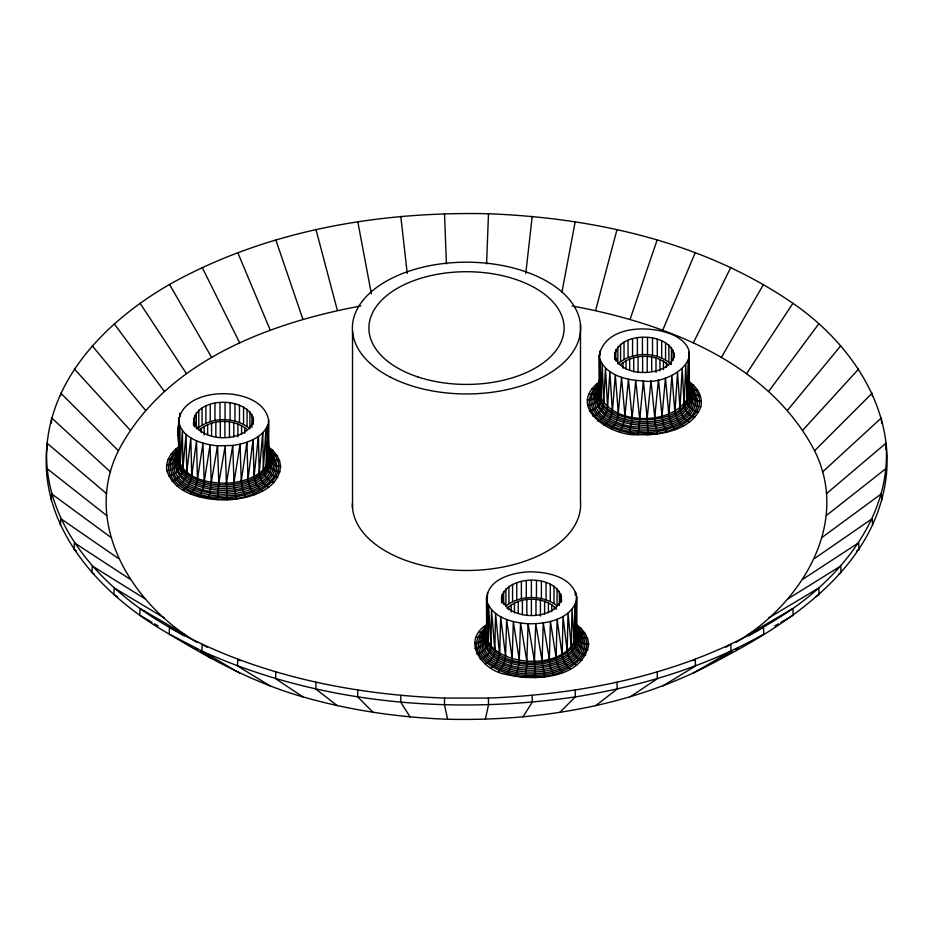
<?xml version="1.0" encoding="UTF-8"?>
<svg xmlns="http://www.w3.org/2000/svg" width="933" height="933" viewBox="0 0 933 933"><rect width="100%" height="100%" fill="white"/><g stroke="black" fill="none" stroke-linecap="round" stroke-linejoin="round"><path stroke-width="1.4" d="M197.26 642.487C133.092 605.039 81.719 524.474 118.409 450.767C164.779 362.086 267.771 323.273 360.814 305.977M178.693 424.632C173.841 436.644 189.189 468.389 166.832 470.524C165.269 461.1 171.019 452.097 178.588 446.954M178.704 421.821C181.55 384.641 262.814 384.548 268.611 420.177L268.599 456.669C268.681 462.721 275.06 466.547 280.611 466.337C278.291 491.166 248.038 498.84 227.197 499.901C204.922 500.17 174.634 494.747 166.832 470.524M106.63 493.72L47.058 443.222C40.469 524.264 103.75 590.169 169.503 627.384C253.1 674.407 349.339 694.525 444.516 698.071L444.493 704.835L447.642 719.25C541.758 721.337 638.44 704.986 721.314 658.593C794.589 620.282 876.565 564.687 886.35 475.142C893.313 405.039 848.622 341.455 792.91 303.307C704.065 242.125 594.927 217.914 488.484 213.75C378.786 211.313 266.103 230.369 169.503 284.448C108.974 319.354 50.883 376.011 46.65 449.729C40.049 530.865 103.388 596.828 169.211 634.078C211.406 659.654 255.152 683.399 302.898 696.858C349.98 710.375 398.718 717.489 447.642 719.25M474.862 648.353C480.53 648.085 486.653 643.91 486.804 637.81L486.956 601.319C485.16 579.055 513.721 571.859 531.274 571.824C548.359 572.127 572.291 577.107 576.582 596.537L576.629 634.51C576.711 640.563 583.078 644.388 588.641 644.167C582.927 678.944 534.201 681.23 506.992 674.594C482.664 671.398 459.806 640.621 487.597 624.06M588.023 649.741C582.32 649.31 576.302 645.018 576.139 638.907L576.582 596.537L576.139 616.13M180.034 416.071L180.057 413.261L180.232 416.071M178.844 421.809L178.716 417.611C177.981 437.111 201.691 444.481 217.529 445.764L218.8 483.084L217.529 499.785M400.793 695.423L400.735 702.176L410.123 716.976M476.693 653.846C482.419 652.902 488.052 648.26 488.251 642.149L486.956 601.319C492.636 617.821 512.52 622.696 528.09 623.757L526.678 666.127L525.547 677.626M587.603 405.423C595.137 405.33 601.563 398.076 599.383 390.472L599.301 355.45C605.342 324.159 653.788 324.427 676.192 336.51C711.168 357.246 667.725 385.516 643.385 380.897L638.289 434.696C611.768 436.982 565.2 407.266 599.359 381.865M535.227 677.743L534.457 661.019L528.09 623.757C545.805 624.095 569.713 619.979 576.314 600.945L576.629 634.51C570.028 669.124 504.555 668.634 488.251 642.149L488.612 605.622L490.945 646.277C490.723 652.33 485.743 657.427 480.11 659.071M585.784 655.176C580.069 654.068 574.576 649.298 574.378 643.199L574.751 605.272L576.139 638.907M599.499 379.218C599.079 389.493 597.505 402.041 607.441 408.736C616.585 415.815 628.189 418.754 639.548 419.617C658.29 420.596 688.659 414.987 689.37 391.58L689.125 352.149L689.02 359.158M599.744 355.275L599.791 351.053L599.872 355.263M589.434 410.917C595.161 409.972 600.794 405.33 600.992 399.219L600.106 359.835L599.301 355.45L599.546 394.892C612.153 426.323 674.921 426.206 688.892 395.977L689.289 356.558L689.37 391.58C686.618 399.137 693.347 406.508 700.765 406.811C703.26 396.84 697.091 387.102 689.079 381.62M193.667 418.404C196.501 443.863 247.863 443.898 253.601 420.118C248.178 394.904 190.694 396.105 193.632 425.635M279.993 471.911C274.302 471.468 268.284 467.188 268.121 461.077L268.611 420.177L266.348 465.369C266.558 471.468 272.039 476.227 277.754 477.346M357.794 690.14L357.689 696.904L373.235 712.439M490.945 646.277L491.516 609.704L494.817 650.079C494.583 656.051 490.396 661.509 485.008 663.888M581.982 660.319C576.396 658.488 571.602 653.298 571.381 647.257L571.952 609.377L574.378 643.199M599.546 394.892L600.106 359.835C607.336 375.987 627.338 380.302 643.385 380.897L647.199 418.089L647.969 434.813C667.841 433.612 693.067 427.629 700.765 406.811M488.251 642.149L486.804 637.81L486.641 633.402L487.493 592.525M494.817 650.079L495.563 613.447L499.633 655.048L496.239 663.41L491.248 668.156M576.734 665.019C571.439 662.442 567.474 656.914 567.229 650.966L567.999 613.144L571.381 647.257M315.984 682.291L315.832 689.044L337.361 705.71M570.191 669.124L564.442 662.64L562.167 655.806L562.996 616.48L567.229 650.966M198.974 496.753L202.018 491.201L203.581 485.825L210.077 444.808L211.255 483.865L209.948 492.927L208.024 498.723M499.738 653.45L500.659 616.736L505.581 656.296L503.552 664.891L498.642 671.76M526.818 660.926L520.556 623.046L519.156 663.445L516.042 676.565M639.56 417.996L635.781 380.431L631.711 422.334L628.795 433.635M275.818 671.97L275.632 678.711L302.898 696.858M698.525 412.246C692.811 411.138 687.329 406.38 687.12 400.269L688.157 360.919L688.892 395.977M505.581 656.296L506.631 619.477L512.17 658.523L510.654 667.293L506.992 674.594M562.529 672.541L557.922 665.556L556.103 658.511L557.083 619.279L562.063 654.208M512.17 658.523L513.325 621.6L519.319 660.086M553.992 675.165L550.657 667.783L549.327 660.587L550.435 621.448L556.021 656.914M544.79 676.915L542.05 661.975L543.251 622.952L549.269 658.978M268.238 431.291C267.561 445.146 273.486 463.969 259.211 473.124C249.694 479.889 237.938 482.606 226.439 483.177C208.852 483.387 184.932 479.107 178.774 459.981L179.894 426.369L180.232 464.307C180.034 470.419 174.389 475.06 168.675 476.005M534.457 661.019L535.729 623.722L542.015 660.366M600.992 399.219L602.193 364.08L603.698 403.348C603.464 409.4 598.496 414.497 592.852 416.141M486.594 263.887L488.484 213.75M632.061 417.156L628.434 379.23L624.667 418.929L622.778 426.113L619.734 431.664M694.723 417.389C689.137 415.558 684.344 410.368 684.122 404.327L685.767 365.106L687.12 400.269M603.698 403.348L605.482 368.069L607.558 407.15C607.325 413.121 603.138 418.579 597.75 420.958M183.218 490.326L188.221 485.568L191.3 478.886L196.525 440.796L197.469 480.063L195.522 487.049L190.624 493.93M575.404 594.974L575.556 592.175L575.579 594.986M624.912 415.593L621.541 377.329L617.984 416.678L615.465 423.629L611.395 428.83M689.487 422.089C684.181 419.512 680.215 413.984 679.982 408.036L682.186 369.001L684.122 404.327M60.4 525.267L60.797 518.678L118.409 558.459M561.584 596.968C557.433 621.728 506.153 621.74 501.581 597.213C508.135 573.573 561.258 573.982 561.584 601.26M51.327 423.174L51.653 417.972L110.572 472.063M51.245 500.415L51.653 493.849L110.572 537.163M60.645 395.732L60.797 393.155L118.409 450.767M46.65 475.142L47.058 468.599L106.63 515.506M180.232 464.307L182.39 430.533L182.926 468.436C182.705 474.5 177.725 479.585 172.092 481.23M273.964 482.478C268.366 480.658 263.584 475.468 263.351 469.427L265.94 428.83L267.911 424.573L268.121 461.077M607.558 407.15L609.902 371.661L612.386 412.118L608.981 420.48L603.989 425.238M682.933 426.206L678.163 421.319L674.909 412.887L677.51 372.489L679.982 408.036M191.72 475.608L190.833 437.857L186.787 472.238C186.553 478.209 182.378 483.667 176.99 486.058M612.491 410.52L615.302 374.786L618.322 413.366M675.282 429.623L671.445 424.317L668.844 415.593L671.888 375.474L674.804 411.29M268.716 487.178C263.409 484.612 259.444 479.072 259.211 473.124L262.733 432.842L265.94 428.83L266.348 465.369M666.733 432.236L663.398 424.853L662.022 416.048L665.462 377.865L668.763 413.984M182.926 468.436L186.075 434.405L186.787 472.238M268.144 454.907C270.407 479.305 237.612 485.976 218.777 484.705C202.333 483.726 177.165 476.04 178.611 455.572L178.658 422.019L178.774 459.981M576.781 636.038C571.847 672.53 487.003 672.203 486.641 633.402L486.571 596.91L486.804 637.81M657.543 433.985L655.572 426.346L654.756 417.436L658.441 379.603L662.022 416.048M647.199 418.089L651.001 380.617L654.756 417.436M262.161 491.294L256.423 484.81L254.044 476.378L258.418 436.469L262.733 432.842L263.351 469.427M614.637 352.336C614.637 378.471 668.028 378.658 674.302 356.009C670.979 329.99 612.363 330.69 614.637 359.485M525.769 273.451L532.207 216.409M254.511 494.712L249.904 487.714L247.991 479.072L253.088 439.641L258.418 436.469L259.211 473.124M245.962 497.336L242.627 489.953L241.25 481.148L246.918 442.23L253.088 439.641L254.044 476.378M197.563 478.454L203.009 443.128L204.152 480.693M236.772 499.085L234.801 491.434L233.996 482.524L240.073 444.19L246.918 442.23L247.991 479.072M227.197 499.901L226.439 483.177L232.749 445.461L240.073 444.19L241.25 481.148M211.301 482.244L217.529 445.764L232.749 445.461L233.996 482.524M218.8 483.084L225.168 445.986L226.439 483.177M46.65 449.729L47.163 446.93M735.74 642.487C799.908 605.039 851.281 524.474 814.591 450.767C768.221 362.086 665.229 323.273 572.186 305.977M561.899 292.344L575.206 221.681M485.358 719.25L488.507 704.835L488.484 698.071C594.927 693.907 704.065 669.707 792.91 608.514C846.056 571.229 891.866 511.366 885.942 443.222L826.37 493.72M178.6 456.365C177.9 462.01 171.905 465.24 166.622 464.937M486.641 633.402L487.493 630.137M487.621 630.556C487.597 637.554 481.626 643.385 474.652 642.767M599.371 391.277C598.671 396.922 592.677 400.152 587.393 399.837M595.639 310.374L617.016 229.53M178.471 457.1C176.932 480.565 208.071 487.248 226.474 486.548C244.014 486.303 273.392 477.02 268.203 454.476M486.49 634.93C484.95 658.406 516.089 665.089 534.492 664.378C552.044 664.144 581.411 654.861 576.221 632.317M599.231 392C597.598 432.142 694.164 431.676 689.137 390.157L693.429 394.589L700.356 395.685M630.102 319.238L657.182 239.851M662.768 330.119L695.26 252.54M693.289 342.924L730.819 267.456M487.201 631.991L482.956 636.318L476.087 637.251M280.611 466.337L279.585 460.774L276.949 455.397L273.474 455.677L269.007 454.254C282.956 482.862 238.766 494.198 218.427 492.041C199.032 492.671 164.36 476.763 178.903 453.158L177.585 453.835C160.838 482.443 205.901 495.971 226.754 493.965C246.802 494.828 287.434 478.174 268.517 452.762M178.774 454.464C167.089 481.101 207.453 491.644 226.579 490.268C245.169 490.735 278.897 478.186 268.412 454.453M697.721 390.309L692.613 390.356L689.779 389.166C703.727 417.774 659.538 429.11 639.198 426.952C619.804 427.571 585.119 411.663 599.674 388.058L598.356 388.734C581.597 417.343 626.673 430.883 647.514 428.877C667.573 429.728 708.205 413.086 689.289 387.661M599.534 389.376C587.86 416.001 628.212 426.544 647.35 425.168C665.94 425.635 699.668 413.097 689.172 389.364M488.052 630.102C468.494 657.229 514.375 672.471 534.679 669.976C553.549 670.652 592.618 655.491 575.883 631.175C589.481 659.06 546.411 670.104 526.574 668.005C508.112 668.343 475.002 654.115 487.423 631.198M487.726 631.163C476.285 657.252 515.809 667.562 534.539 666.22C552.453 666.407 584.455 655.281 576.034 632.247M721.314 357.491L763.497 284.448M522.877 716.976L532.265 702.176L532.207 695.423M746.552 373.678L792.91 303.307M768.722 391.3L818.754 323.844M787.592 410.158L840.738 345.816M507.12 608.491C519.798 595.965 544.289 596.035 556.604 609.074M802.928 430.055L858.617 369.013M178.565 451.595C154.47 480.507 204.479 498.828 226.859 495.691C248.773 497.172 292.041 476.88 268.074 450.884L269.579 450.966C296.088 481.988 241.752 501.231 217.914 497.172C194.857 498.479 152.009 475.212 178.751 449.846L177.212 449.636C147.321 480.203 202.064 502.689 227.081 498.7C252.4 501.371 300.193 474.256 267.911 448.143M599.336 386.495C575.241 415.407 625.25 433.74 647.619 430.603C669.532 432.084 712.812 411.78 688.846 385.796L690.35 385.877C716.859 416.899 662.512 436.143 638.685 432.084C615.628 433.39 572.78 410.123 599.511 384.758L597.971 384.548C568.092 415.115 622.836 437.6 647.852 433.612C673.171 436.282 720.964 409.155 688.682 383.043M487.411 628.539C461.334 657.275 512.042 676.973 534.877 673.533C556.791 675.014 600.071 654.709 576.104 628.725L580.804 628.201L584.979 633.239L587.615 638.615L588.641 644.167M487.201 629.938C465.917 658.138 513.477 674.512 534.772 671.807C554.82 672.658 595.464 656.016 576.547 630.591M197.131 429.052C211.196 416.503 235.606 416.631 249.892 428.807L249.892 411.651M199.021 430.626C211.464 418.474 234.16 418.509 247.257 429.647M814.591 450.767L872.203 393.155L872.355 395.732M559.765 712.439L575.311 696.904C640.971 686.326 705.71 666.943 763.789 634.078L763.497 627.384L748.604 635.968M822.428 472.063L881.347 417.972L881.673 423.174M671.433 364.593C657.45 351.309 632.236 351.333 617.821 363.928L617.821 346.773M620.468 364.745C633.449 353.409 656.144 353.385 668.728 365.339M557.048 588.63L557.048 605.797C542.726 594.753 520.113 594.741 505.908 606.007L505.908 588.84M826.37 515.506L885.942 468.599L886.35 475.142M595.639 705.71L617.168 689.044L617.016 682.291M487.516 625.763C452.692 655.013 508.893 681.452 535.099 676.542C560.43 679.201 608.211 652.085 575.941 625.973M822.428 537.163L881.347 493.849L881.755 500.415M814.591 558.459L872.203 518.678L872.6 525.267M630.102 696.858L657.368 678.711L657.182 671.97M802.928 579.171L858.617 542.808L859.001 549.42L856.564 551.018M721.314 658.593L732.137 651.654M735.74 649.345L738.143 647.805M787.592 599.068L840.738 566.004L841.1 572.64L838.674 574.145M692.846 660.751L695.26 659.281L695.482 666.01L662.768 685.965M768.722 617.926L818.754 587.977L819.104 594.636L815.419 596.84M725.816 647.292L730.819 644.365L731.087 651.071L693.289 673.171M746.552 635.548L792.91 608.514L793.237 615.197L780.944 622.358M774.81 625.938L778.495 623.792M486.921 630.988L482.524 632.306L479.119 631.944M177.585 453.835L171.089 454.103M598.356 388.734L591.86 389.014M276.949 455.397L272.774 450.359L269.579 450.966M693.546 385.271L690.35 385.877M584.979 633.239L581.504 633.519L577.026 632.096M279.585 460.774L272.658 459.677L268.377 455.257M587.615 638.615L580.676 637.519L576.396 633.087M444.516 698.071L488.484 698.071M638.289 434.696L647.969 434.813M701.383 401.237C694.782 401.633 688.496 396.257 688.974 389.388M588.828 394.321L594.134 393.971L599.243 390.391C593.33 415.71 628.084 424.527 647.292 423.29C665.206 423.477 697.196 412.351 688.776 389.318M168.057 459.409L173.363 459.071L178.471 455.479C172.558 480.798 207.313 489.615 226.521 488.391C244.434 488.577 276.436 477.451 268.004 454.406M596.397 384.081L597.971 384.548M175.626 449.17L177.212 449.636M483.656 626.999L486.769 627.687C457.881 657.24 510.806 678.979 534.982 675.119C557.642 676.658 602.38 655.666 577.597 628.795M184.396 635.968L169.503 627.384L169.211 634.078L201.913 651.071L239.711 673.171M207.184 647.292L202.181 644.365L201.913 651.071C318.106 703.552 449.963 715.133 575.311 696.904L575.206 690.14M186.448 635.548L140.09 608.514L139.763 615.197L152.056 622.358M154.505 623.792L158.19 625.938M164.278 617.926L114.246 587.977L113.896 594.636L117.581 596.84M240.154 660.751L237.74 659.281L237.518 666.01L270.232 685.965M145.408 599.068L92.262 566.004L91.9 572.64L94.326 574.145M194.857 647.805L197.26 649.345M200.863 651.654L211.686 658.593M130.072 579.171L74.383 542.808L73.999 549.42L76.436 551.018M576.337 624.55L580.804 628.201M268.307 446.709L272.774 450.359M74.383 369.013L130.072 430.055M92.262 345.816L145.408 410.158M114.246 323.844L164.278 391.3M140.09 303.307L186.448 373.678M169.503 284.448L211.686 357.491M202.181 267.456L239.711 342.924M237.74 252.54L270.232 330.119M275.818 239.851L302.898 319.238M315.984 229.53L337.361 310.374M357.794 221.681L371.369 293.755M885.837 446.93L886.35 449.729M400.793 216.409L407.231 273.451M444.516 213.75L446.406 263.887M674.197 353.071L674.197 357.351M673.229 350.178L673.229 360.185M671.433 347.426L671.433 363.159M668.856 344.895L668.856 362.051M666.407 363.054L666.407 367.357M665.567 342.644L665.567 359.8M663.445 361.036L663.445 369.643M661.684 340.743L661.684 357.91M659.946 359.322L659.946 370.809M657.287 339.262L657.287 356.418M655.992 357.98L655.992 372.337M652.517 338.224L652.517 355.38M651.7 357.047L651.7 371.404M647.514 337.664L647.514 354.82M647.199 356.546L647.199 372.337M642.615 356.488L642.615 372.279M642.429 337.594L642.429 354.762M638.079 356.884L638.079 372.664M637.391 338.038L637.391 355.193M633.729 357.712L633.729 372.057M632.551 338.959L632.551 356.114M629.682 358.96L629.682 370.436M628.049 340.335L628.049 357.502M626.055 360.57L626.055 369.188M624.025 342.131L624.025 359.298M622.952 362.517L622.952 368.267M620.573 344.3L620.573 361.468M615.815 349.478L615.815 360.919M580.478 324.766L580.478 501.313A114.118 65.881 0 0 1 468.506 570.483A114.118 65.881 0 0 1 352.394 503.622M560.908 594.053L560.908 602.636M559.38 591.254L559.38 605.552M554.505 606.718L554.505 609.587M553.992 586.286L553.992 603.453M551.753 604.607L551.753 611.78M550.295 584.268L550.295 601.423M548.417 602.788L548.417 612.829M546.05 582.635L546.05 599.802M544.604 601.319L544.604 614.229M541.397 581.446L541.397 598.601M540.417 600.246L540.417 616.025M536.463 580.723L536.463 597.89M535.974 599.592L535.974 615.383M531.378 580.489L531.378 597.656M531.402 599.394L531.402 615.174M526.842 599.627L526.842 615.418M526.305 580.758L526.305 597.925M522.41 600.316L522.41 614.672M521.384 581.527L521.384 598.683M518.247 601.423L518.247 612.899M516.765 582.752L516.765 599.919M514.468 602.928L514.468 612.969M512.567 584.42L512.567 601.587M511.179 604.771L511.179 611.943M508.905 586.472L508.905 603.628M508.473 606.905L508.473 609.774M503.645 591.475L503.645 604.351M502.187 594.298L502.187 602.881M501.581 597.213L501.581 602.94M352.522 331.378L352.522 507.914M253.205 417.179L253.205 424.34M251.957 414.334L251.957 427.209M247.07 409.202L247.07 426.358M244.714 427.442L244.714 433.18M243.571 407.056L243.571 424.223M241.565 425.518L241.565 434.125M239.489 405.295L239.489 422.462M237.903 423.932L237.903 436.842M234.964 403.954L234.964 421.121M233.821 422.719L233.821 437.064M230.101 403.068L230.101 420.235M229.448 421.926L229.448 437.717M225.051 402.683L225.051 419.838M224.911 421.576L224.911 437.355M220.328 421.669L220.328 437.449M219.966 402.776L219.966 419.943M215.838 422.206L215.838 436.551M214.975 403.383L214.975 420.55M211.569 423.174L211.569 436.084M210.24 404.456L210.24 421.623M207.651 424.55L207.651 434.591M205.878 405.983L205.878 423.15M204.187 426.276L204.187 434.895M202.041 407.908L202.041 425.075M201.283 428.329L201.283 432.632M198.811 410.182L198.811 427.349M196.292 412.736L196.292 428.469M194.565 415.512L194.565 426.952M389.959 376.932A114.118 65.881 0 0 0 578.075 341.91A114.118 65.881 0 0 0 431.466 265.369A114.118 65.881 0 0 0 389.959 376.932M417.704 376.874A97.603 56.353 0 0 0 564.103 328.066A97.603 56.353 0 0 0 417.704 279.27A97.603 56.353 0 0 0 417.704 376.874"/></g></svg>
